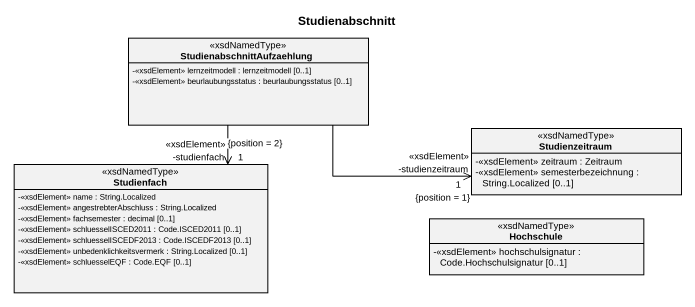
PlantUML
@startuml
title Studienabschnitt
hide circle
hide empty members
skinparam classAttributeIconSize 0
class StudienabschnittAufzaehlung <<xsdNamedType>> {
  -<<xsdElement>> lernzeitmodell : lernzeitmodell [0..1]
  -<<xsdElement>> beurlaubungsstatus : beurlaubungsstatus [0..1]
}
class Studienzeitraum <<xsdNamedType>> {
  -<<xsdElement>> zeitraum : Zeitraum
  -<<xsdElement>> semesterbezeichnung : String.Localized [0..1]
}
class Studienfach <<xsdNamedType>> {
  -<<xsdElement>> name : String.Localized
  -<<xsdElement>> angestrebterAbschluss : String.Localized
  -<<xsdElement>> fachsemester : decimal [0..1]
  -<<xsdElement>> schluesselISCED2011 : Code.ISCED2011 [0..1]
  -<<xsdElement>> schluesselISCEDF2013 : Code.ISCEDF2013 [0..1]
  -<<xsdElement>> unbedenklichkeitsvermerk : String.Localized [0..1]
  -<<xsdElement>> schluesselEQF : Code.EQF [0..1]
}
class Hochschule <<xsdNamedType>> {
  -<<xsdElement>> hochschulsignatur : Code.Hochschulsignatur [0..1]
}
Studienzeitraum "-studienzeitraum\n<<xsdElement>>\n1\n{position = 1}" <-left- StudienabschnittAufzaehlung
Studienfach "-studienfach\n<<xsdElement>>\n1\n{position = 2}" <-up- StudienabschnittAufzaehlung
@enduml
